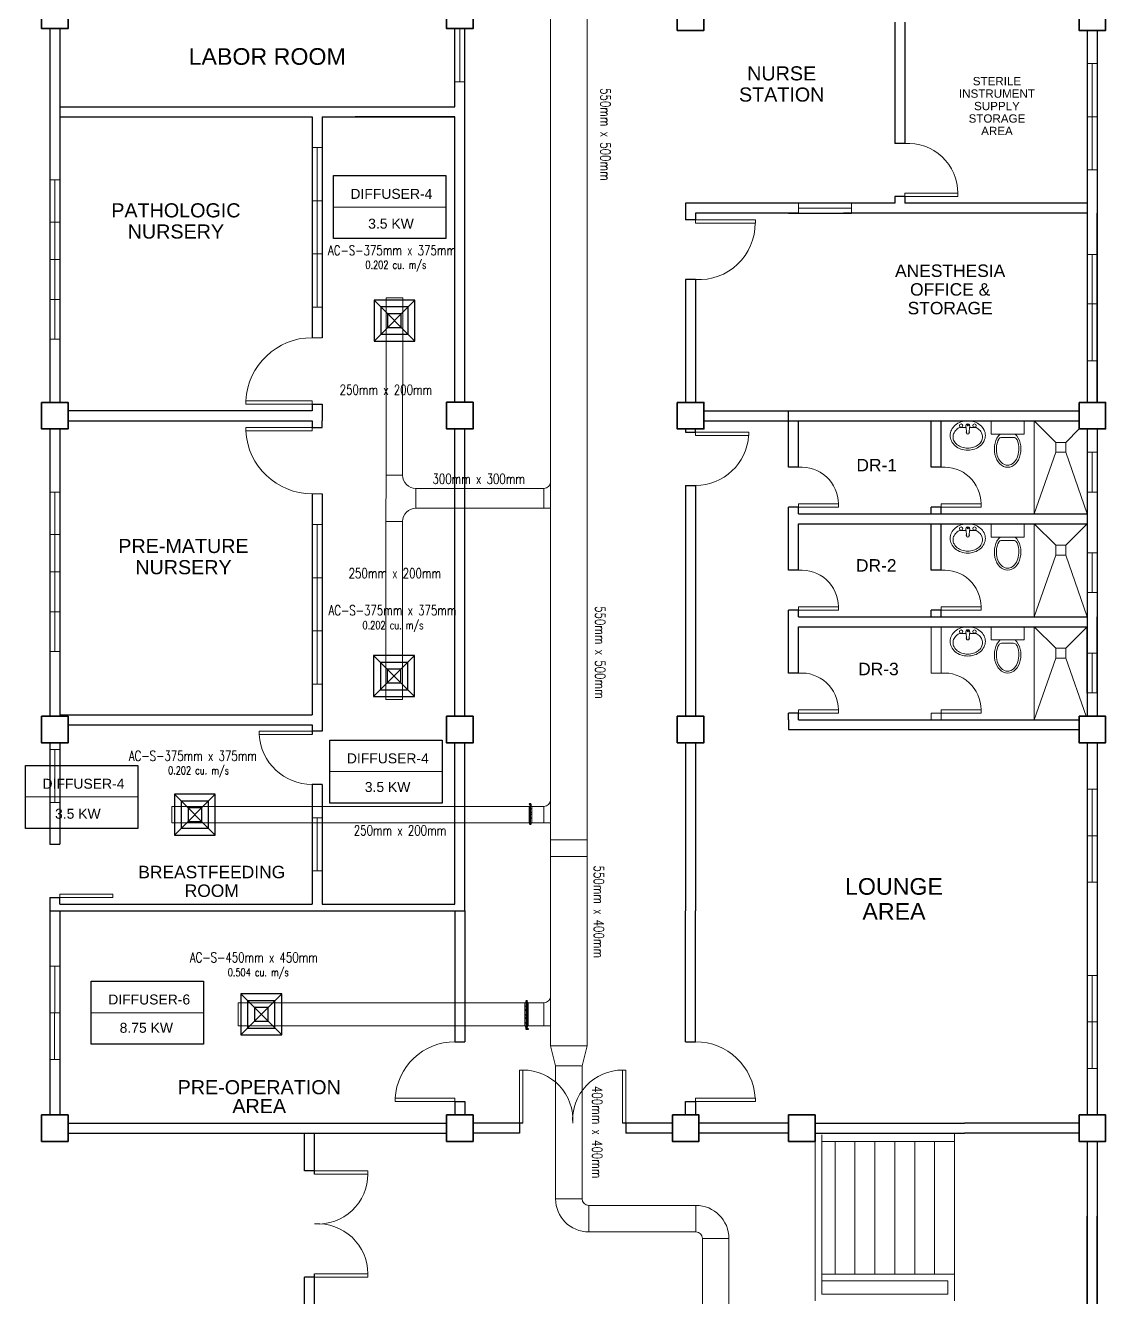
# Model space of a CAD drawing. Header units: millimetres. Extents: x -116 to 421, y 1 to 342.
# Drawn here: x 260.58 to 276.85, y 118.41 to 137.56 of the extents above; entities that cross this region are included whole.
import ezdxf

# ---------------------------------------------------------------- set-up
doc = ezdxf.new("R2010")
doc.units = ezdxf.units.MM
doc.header["$MEASUREMENT"] = 0
for name, color, linetype in [('A.C.VOLUM DAMPER', 7, 'Continuous'), ('diffuser', 7, 'Continuous'), ('ducting label', 7, 'Continuous'), ('label', 7, 'Continuous'), ('Legends', 7, 'Continuous')]:
    doc.layers.add(name, color=color, linetype=linetype)
doc.layers.add('ahu line', color=7, linetype='Continuous', lineweight=20)
doc.styles.add('Arch-Dim', font='simplex.shx', dxfattribs={"width": 0.75})
doc.styles.add('arial', font='arial.ttf')
doc.styles.get("Standard").update_dxf_attribs({"font": 'arial.ttf'})
doc.styles.add('SWISSLT175', font='swissl.ttf', dxfattribs={"height": 0.175})

# ---------------------------------------------------------------- blocks, each defined once
blk = doc.blocks.new('AC-S-12')
at = {"layer": 'diffuser'}
for p, q in [((-0.15, 0.15), (0.15, -0.15)), ((0.15, 0.15), (-0.15, -0.15)), ((-0.15, 0.15), (-0.15, -0.15)), ((0.15, 0.15), (-0.15, 0.15)), ((-0.1, 0.1), (-0.1, -0.1)), ((0.1, 0.1), (-0.1, 0.1)), ((0.1, -0.1), (0.1, 0.1)), ((0.15, -0.15), (0.15, 0.15)), ((-0.05, 0.05), (-0.05, -0.05)), ((0.05, 0.05), (-0.05, 0.05)), ((0.05, -0.05), (0.05, 0.05)), ((-0.05, -0.05), (0.05, -0.05)), ((-0.15, -0.15), (0.15, -0.15)), ((-0.1, -0.1), (0.1, -0.1))]:
    blk.add_line(p, q, dxfattribs=at)
for points in [[(-0.3582, 0.3582, 0, 0.0447, 0), (-0.2951, 0.295, 0, 0, 0), (-0.15, 0.15, 0, 0, 0)], [(0.3582, 0.3582, 0, 0.0447, 0), (0.2951, 0.295, 0, 0, 0), (0.15, 0.15, 0, 0, 0)], [(-0.3582, -0.3582, 0, 0.0447, 0), (-0.2951, -0.295, 0, 0, 0), (-0.15, -0.15, 0, 0, 0)], [(0.3582, -0.3582, 0, 0.0447, 0), (0.2951, -0.295, 0, 0, 0), (0.15, -0.15, 0, 0, 0)]]:
    blk.add_lwpolyline(points, format="xyseb", dxfattribs=at)
blk = doc.blocks.new('fcu')
at = {"layer": 'diffuser', "color": 7, "xscale": 2.052644456280903, "yscale": 2.052644456280903, "zscale": 2.052644456280903}
blk.add_blockref('AC-S-12', (0, 0), dxfattribs=at)

msp = doc.modelspace()

# ---------------------------------------------------------------- hatches: boundary and pattern name
at = {"layer": 'A.C.VOLUM DAMPER'}
h = msp.add_hatch(dxfattribs=at)
h.set_pattern_fill('ANSI31', color=256, scale=0.001864, angle=-270, style=0)
h.set_pattern_definition([(135, (697.84373404, 367.16100595), (-0.00016477009232, -0.00016477009232), [])])
h.paths.add_polyline_path([(268.184, 125.818), (268.179, 125.818), (268.179, 125.807), (268.196, 125.807), (268.196, 125.818), (268.192, 125.818), (268.192, 125.845), (268.168, 125.845), (268.168, 125.839), (268.184, 125.839)])
h = msp.add_hatch(dxfattribs=at)
h.set_pattern_fill('ANSI31', color=256, scale=0.002646, angle=-90, style=0)
h.set_pattern_definition([(315, (-341.818071, -220.12960223), (0.00023391046708, 0.00023391046708), [])])
h.paths.add_polyline_path([(268.134, 122.485), (268.141, 122.485), (268.141, 122.501), (268.117, 122.501), (268.117, 122.485), (268.124, 122.485), (268.124, 122.447), (268.158, 122.447), (268.158, 122.456), (268.134, 122.456)])

# ---------------------------------------------------------------- linework, layer by layer
at = {"color": 8, "lineweight": 25}
for p, q in [((260.95, 137.515), (260.95, 136.187)), ((261.1, 137.515), (261.1, 136.337)), ((267.05, 136.337), (267.05, 137.515)), ((267.2, 136.187), (267.2, 137.515)), ((273.675, 137.612), (273.675, 135.787)), ((273.825, 137.612), (273.825, 135.787)), ((276.575, 137.489), (276.575, 131.889)), ((276.725, 137.489), (276.725, 131.889)), ((260.95, 136.187), (260.95, 131.889)), ((261.1, 136.337), (267.05, 136.337)), ((261.1, 136.337), (261.1, 136.187)), ((261.1, 136.187), (264.9, 136.187)), ((261.1, 136.187), (261.1, 131.889)), ((264.9, 136.187), (264.9, 132.862)), ((265.05, 136.187), (267.05, 136.187)), ((265.05, 136.187), (265.05, 132.862)), ((267.05, 136.187), (265.55, 136.187)), ((267.05, 131.89), (267.05, 136.187)), ((267.2, 131.89), (267.2, 136.187)), ((273.825, 135.787), (273.675, 135.787)), ((270.525, 134.887), (270.525, 134.637)), ((272.225, 134.887), (270.525, 134.887)), ((273.025, 134.887), (272.075, 134.887)), ((273.675, 134.887), (272.901, 134.887)), ((273.675, 134.987), (273.675, 134.887)), ((273.825, 134.987), (273.675, 134.987)), ((273.825, 134.987), (273.825, 134.887)), ((276.575, 134.887), (273.825, 134.887)), ((270.675, 134.637), (270.525, 134.637)), ((270.675, 134.737), (270.675, 134.637)), ((272.225, 134.737), (270.675, 134.737)), ((272.075, 134.737), (273.025, 134.737)), ((276.575, 134.737), (272.901, 134.737)), ((276.725, 131.889), (276.725, 134.737)), ((270.525, 133.737), (270.525, 131.889)), ((270.675, 133.737), (270.525, 133.737)), ((270.675, 133.737), (270.675, 131.889)), ((276.575, 132.774), (276.575, 131.889)), ((276.725, 132.774), (276.725, 131.889)), ((264.9, 131.762), (261.225, 131.762)), ((264.9, 131.862), (264.9, 131.762)), ((264.9, 131.862), (265.05, 131.862)), ((265.05, 131.862), (265.05, 131.762)), ((265.05, 131.762), (265.05, 131.612)), ((272.075, 131.612), (272.075, 131.762)), ((261.225, 131.612), (264.9, 131.612)), ((264.9, 131.612), (264.9, 131.512)), ((265.05, 131.512), (265.05, 131.612)), ((272.075, 131.612), (272.225, 131.612)), ((272.075, 130.912), (272.075, 131.612)), ((272.225, 130.912), (272.225, 131.612)), ((274.225, 130.912), (274.225, 131.612)), ((274.375, 130.912), (274.375, 131.612)), ((260.95, 131.489), (260.95, 127.163)), ((261.1, 131.489), (261.1, 127.187)), ((264.9, 131.512), (265.05, 131.512)), ((267.05, 127.163), (267.05, 131.49)), ((267.2, 127.163), (267.2, 131.49)), ((270.525, 131.489), (270.525, 131.439)), ((270.525, 131.439), (270.675, 131.439)), ((270.675, 131.439), (270.675, 131.489)), ((276.575, 131.489), (276.575, 127.164)), ((276.575, 131.489), (276.575, 127.164)), ((276.725, 131.489), (276.725, 127.164)), ((270.525, 130.639), (270.525, 127.165)), ((270.525, 130.639), (270.675, 130.639)), ((270.675, 130.639), (270.675, 127.165)), ((264.9, 130.512), (264.9, 127.187)), ((265.05, 130.512), (265.05, 127.187)), ((276.725, 130.539), (276.725, 128.114)), ((272.075, 129.362), (272.075, 130.312)), ((272.225, 130.212), (272.225, 130.312)), ((274.225, 130.212), (274.225, 130.312)), ((274.375, 130.212), (274.375, 130.312)), ((272.225, 129.362), (272.225, 130.062)), ((274.225, 129.362), (274.225, 130.062)), ((274.375, 129.362), (274.375, 130.062)), ((272.075, 127.812), (272.075, 128.762)), ((272.225, 128.662), (272.225, 128.762)), ((274.225, 128.662), (274.225, 128.762)), ((274.375, 128.662), (274.375, 128.762)), ((272.225, 127.812), (272.225, 128.512)), ((276.575, 127.512), (276.575, 128.512)), ((276.725, 127.512), (276.725, 128.662)), ((261.1, 127.187), (264.9, 127.187)), ((265.05, 127.187), (265.05, 127.037)), ((272.075, 127.112), (272.075, 127.212)), ((272.225, 127.112), (272.225, 127.212)), ((261.225, 127.037), (264.9, 127.037)), ((264.9, 127.037), (264.9, 126.887)), ((265.05, 127.037), (265.05, 126.937)), ((272.075, 127.112), (272.075, 126.962)), ((265.05, 126.937), (264.9, 126.937)), ((260.95, 126.763), (260.95, 125.237)), ((261.1, 126.763), (261.1, 125.237)), ((267.05, 124.537), (267.05, 126.763)), ((267.2, 124.537), (267.2, 126.763)), ((270.525, 126.765), (270.525, 124.237)), ((270.675, 126.765), (270.675, 124.237)), ((276.575, 126.764), (276.575, 124.337)), ((276.575, 126.764), (276.575, 124.237)), ((276.725, 126.764), (276.725, 121.163)), ((264.9, 126.137), (264.9, 124.337)), ((265.05, 126.137), (264.9, 126.137)), ((265.05, 126.137), (265.05, 124.337)), ((260.95, 125.237), (261.1, 125.237)), ((267.05, 124.337), (267.05, 124.537)), ((267.2, 124.237), (267.2, 124.537)), ((260.95, 124.437), (260.95, 124.237)), ((260.95, 124.437), (261.1, 124.437)), ((261.1, 124.337), (261.1, 124.437)), ((261.1, 124.337), (264.9, 124.337)), ((265.05, 124.337), (267.05, 124.337)), ((260.95, 124.237), (267.2, 124.237)), ((260.95, 124.237), (260.95, 121.163)), ((261.1, 124.237), (261.1, 121.163)), ((267.05, 124.237), (267.05, 122.263)), ((267.2, 124.237), (267.2, 122.263)), ((270.525, 122.263), (270.525, 124.237)), ((270.675, 122.263), (270.675, 124.237)), ((276.575, 124.237), (276.575, 121.163)), ((267.05, 122.263), (267.2, 122.263)), ((270.525, 122.263), (270.675, 122.263)), ((267.05, 121.363), (267.05, 121.163)), ((267.05, 121.363), (267.2, 121.363)), ((267.2, 121.363), (267.2, 121.163)), ((270.525, 121.163), (270.525, 121.363)), ((270.525, 121.363), (270.675, 121.363)), ((270.525, 121.263), (270.525, 121.263)), ((270.675, 121.363), (270.675, 121.163)), ((261.225, 121.038), (266.925, 121.038)), ((268.075, 121.038), (267.325, 121.038)), ((268.025, 121.038), (268.025, 120.888)), ((270.325, 121.038), (269.575, 121.038)), ((269.625, 121.038), (269.625, 120.888)), ((272.075, 121.038), (270.725, 121.038)), ((272.475, 121.038), (272.725, 121.038)), ((272.725, 121.038), (274.725, 121.038)), ((276.45, 121.038), (274.725, 121.038)), ((261.225, 120.888), (266.925, 120.888)), ((264.787, 120.321), (264.787, 120.888)), ((264.937, 120.271), (264.937, 120.888)), ((268.025, 120.888), (267.325, 120.888)), ((270.325, 120.888), (269.625, 120.888)), ((272.075, 120.888), (270.725, 120.888)), ((272.475, 120.888), (272.725, 120.888)), ((272.725, 120.888), (274.725, 120.888)), ((276.45, 120.888), (274.725, 120.888)), ((276.575, 120.763), (276.575, 116.363)), ((276.725, 120.763), (276.725, 116.363)), ((264.937, 120.321), (264.787, 120.321)), ((276.575, 116.363), (276.575, 119.636)), ((276.725, 116.363), (276.725, 119.636)), ((264.937, 118.176), (264.937, 118.771)), ((264.787, 118.176), (264.787, 118.721)), ((264.937, 118.721), (264.787, 118.721))]:
    msp.add_line(p, q, dxfattribs=at)
at = {"color": 8, "lineweight": 9}
for p, q in [((267.2, 137.515), (267.05, 137.515)), ((267.125, 137.515), (267.125, 136.715)), ((276.575, 134.887), (276.575, 137.489)), ((276.725, 136.849), (276.725, 137.489)), ((276.575, 136.188), (276.575, 136.988)), ((276.575, 136.988), (276.725, 136.988)), ((276.65, 136.988), (276.65, 135.388)), ((276.725, 136.988), (276.725, 135.388)), ((276.725, 135.649), (276.725, 136.849)), ((267.2, 136.715), (267.05, 136.715)), ((276.575, 136.188), (276.725, 136.188)), ((264.9, 134.924), (264.9, 135.724)), ((264.9, 135.724), (265.05, 135.724)), ((264.975, 135.724), (264.975, 133.324)), ((276.725, 135.649), (276.725, 134.887)), ((260.95, 135.238), (261.1, 135.238)), ((260.95, 134.038), (260.95, 135.238)), ((261.025, 132.838), (261.025, 135.238)), ((261.1, 135.238), (261.1, 132.838)), ((276.725, 135.388), (276.575, 135.388)), ((265.05, 134.924), (264.9, 134.924)), ((265.05, 134.524), (265.05, 134.924)), ((272.225, 134.737), (272.225, 134.887)), ((273.025, 134.737), (273.025, 134.887)), ((276.725, 134.887), (276.725, 134.737)), ((273.025, 134.812), (272.225, 134.812)), ((276.575, 133.974), (276.575, 134.737)), ((276.725, 133.974), (276.725, 134.737)), ((260.95, 134.6), (261.1, 134.6)), ((265.05, 134.524), (265.05, 134.124)), ((265.05, 134.124), (264.9, 134.124)), ((264.9, 134.124), (264.9, 133.324)), ((276.725, 134.113), (276.575, 134.113)), ((276.575, 134.113), (276.575, 132.513)), ((276.65, 134.113), (276.65, 132.513)), ((276.725, 133.313), (276.725, 134.113)), ((260.95, 134.038), (260.95, 132.838)), ((260.95, 134.038), (261.1, 134.038)), ((276.575, 132.774), (276.575, 133.974)), ((276.725, 132.774), (276.725, 133.974)), ((260.95, 133.438), (261.1, 133.438)), ((264.9, 133.324), (265.05, 133.324)), ((276.575, 133.374), (276.725, 133.374)), ((261.1, 132.838), (260.95, 132.838)), ((264.9, 132.862), (265.05, 132.862)), ((276.575, 132.513), (276.725, 132.513)), ((275.125, 131.412), (275.125, 131.612)), ((275.125, 131.612), (275.625, 131.612)), ((275.625, 131.612), (275.625, 131.412)), ((275.775, 130.212), (275.775, 131.612)), ((276.1, 131.287), (275.775, 131.612)), ((274.76, 131.414), (274.747, 131.536)), ((274.789, 131.414), (274.803, 131.536)), ((274.799, 131.51), (274.901, 131.51)), ((275.625, 131.412), (275.125, 131.412)), ((276.25, 131.287), (276.452, 131.489)), ((276.575, 130.612), (276.575, 131.489)), ((276.725, 130.612), (276.725, 131.489)), ((276.725, 131.489), (276.725, 131.139)), ((275.465, 131.362), (275.284, 131.362)), ((276.1, 131.137), (275.775, 130.212)), ((276.25, 131.137), (276.575, 130.212)), ((276.725, 131.139), (276.575, 131.139)), ((276.575, 131.139), (276.575, 130.539)), ((276.65, 131.139), (276.65, 130.539)), ((276.575, 130.612), (276.575, 130.212)), ((276.725, 130.612), (276.725, 130.212)), ((260.95, 130.538), (261.1, 130.538)), ((260.95, 129.338), (260.95, 130.538)), ((261.025, 128.138), (261.025, 130.538)), ((261.1, 130.538), (261.1, 128.138)), ((265.05, 130.512), (264.9, 130.512)), ((276.575, 130.539), (276.725, 130.539)), ((264.9, 129.249), (264.9, 130.049)), ((264.9, 130.049), (265.05, 130.049)), ((264.975, 130.049), (264.975, 127.649)), ((275.125, 129.862), (275.125, 130.062)), ((275.125, 130.062), (275.625, 130.062)), ((275.625, 130.062), (275.625, 129.862)), ((275.775, 128.662), (275.775, 130.062)), ((276.1, 129.737), (275.775, 130.062)), ((276.25, 129.737), (276.575, 130.062)), ((276.575, 129.062), (276.575, 130.062)), ((276.725, 129.062), (276.725, 130.212)), ((260.95, 129.9), (261.1, 129.9)), ((274.76, 129.864), (274.747, 129.986)), ((274.789, 129.864), (274.803, 129.986)), ((274.799, 129.96), (274.901, 129.96)), ((275.625, 129.862), (275.125, 129.862)), ((275.465, 129.812), (275.284, 129.812)), ((276.1, 129.587), (275.775, 128.662)), ((276.25, 129.587), (276.575, 128.662)), ((276.725, 129.626), (276.575, 129.626)), ((276.575, 129.626), (276.575, 129.026)), ((276.65, 129.026), (276.65, 129.626)), ((276.725, 129.326), (276.725, 129.626)), ((260.95, 129.338), (260.95, 128.138)), ((260.95, 129.338), (261.1, 129.338)), ((265.05, 129.249), (264.9, 129.249)), ((265.05, 128.849), (265.05, 129.249)), ((276.575, 129.062), (276.575, 128.662)), ((276.575, 129.026), (276.725, 129.026)), ((276.725, 129.062), (276.725, 128.662)), ((260.95, 128.738), (261.1, 128.738)), ((265.05, 128.849), (265.05, 128.449)), ((274.225, 127.812), (274.225, 128.512)), ((274.375, 127.812), (274.375, 128.512)), ((275.125, 128.312), (275.125, 128.512)), ((275.125, 128.512), (275.625, 128.512)), ((275.625, 128.512), (275.625, 128.312)), ((275.775, 127.112), (275.775, 128.512)), ((276.1, 128.187), (275.775, 128.512)), ((276.25, 128.187), (276.575, 128.512)), ((265.05, 128.449), (264.9, 128.449)), ((264.9, 128.449), (264.9, 127.649)), ((274.76, 128.314), (274.747, 128.436)), ((274.789, 128.314), (274.803, 128.436)), ((274.799, 128.41), (274.901, 128.41)), ((275.625, 128.312), (275.125, 128.312)), ((261.1, 128.138), (260.95, 128.138)), ((275.465, 128.262), (275.284, 128.262)), ((276.1, 128.037), (275.775, 127.112)), ((276.25, 128.037), (276.557, 127.164)), ((276.725, 128.114), (276.575, 128.114)), ((276.65, 128.114), (276.65, 127.514)), ((276.725, 127.514), (276.725, 128.114)), ((276.725, 127.512), (276.725, 128.112)), ((264.9, 127.649), (265.05, 127.649)), ((276.575, 127.164), (276.575, 127.514)), ((276.575, 127.514), (276.725, 127.514)), ((276.575, 127.512), (276.575, 127.164)), ((276.725, 127.512), (276.725, 127.164)), ((261.1, 127.163), (261.1, 127.187)), ((274.225, 127.112), (274.225, 127.212)), ((274.375, 127.112), (274.375, 127.212)), ((261.1, 126.663), (260.95, 126.663)), ((260.95, 126.663), (260.95, 125.863)), ((261.025, 125.863), (261.025, 126.663)), ((261.1, 126.763), (261.1, 126.663)), ((276.725, 126.064), (276.575, 126.064)), ((276.65, 124.664), (276.65, 126.064)), ((260.95, 125.863), (261.1, 125.863)), ((265.05, 125.637), (264.9, 125.637)), ((264.9, 125.637), (264.9, 124.837)), ((264.975, 124.837), (264.975, 125.637)), ((276.575, 125.364), (276.725, 125.364)), ((264.9, 124.837), (265.05, 124.837)), ((276.575, 124.664), (276.725, 124.664)), ((261.1, 123.4), (260.952, 123.4)), ((260.952, 123.4), (260.952, 122)), ((261.026, 123.4), (261.022, 121.999)), ((261.1, 122.7), (261.1, 123.4)), ((276.575, 123.263), (276.725, 123.263)), ((276.65, 123.263), (276.65, 121.863)), ((261.1, 122.7), (260.952, 122.7)), ((276.575, 122.563), (276.725, 122.563)), ((260.952, 122), (261.098, 121.999)), ((276.725, 121.863), (276.575, 121.863)), ((270.675, 121.163), (270.525, 121.163)), ((272.475, 120.763), (272.475, 120.888)), ((272.575, 120.763), (272.575, 120.863)), ((274.575, 120.888), (274.575, 120.763)), ((272.475, 118.363), (272.475, 120.763)), ((272.575, 118.463), (272.575, 120.763)), ((274.575, 120.763), (272.575, 120.763)), ((272.775, 120.763), (272.775, 118.763)), ((273.075, 120.763), (273.075, 118.763)), ((273.375, 120.763), (273.375, 118.763)), ((273.675, 120.763), (273.675, 118.763)), ((273.975, 120.763), (273.975, 118.763)), ((274.275, 120.763), (274.275, 118.763)), ((274.575, 120.763), (274.575, 118.763)), ((274.275, 118.763), (272.575, 118.763)), ((274.275, 118.763), (274.575, 118.763)), ((274.575, 118.663), (274.575, 118.763)), ((274.275, 118.663), (272.575, 118.663)), ((274.275, 118.663), (274.475, 118.663)), ((274.475, 118.463), (274.475, 118.663)), ((274.575, 118.463), (274.575, 118.663)), ((274.275, 118.463), (272.575, 118.463)), ((274.275, 118.463), (274.475, 118.463)), ((274.575, 118.363), (274.575, 118.463))]:
    msp.add_line(p, q, dxfattribs=at)
at = {"color": 8, "lineweight": 13}
for p, q in [((263.9, 131.862), (263.9, 131.912)), ((263.9, 131.912), (264.9, 131.912)), ((264.9, 131.862), (263.9, 131.862)), ((264.9, 131.912), (264.9, 131.862)), ((264.9, 131.512), (263.9, 131.512)), ((263.9, 131.512), (263.9, 131.462)), ((263.9, 131.462), (264.9, 131.462)), ((264.9, 131.462), (264.9, 131.512)), ((270.675, 131.439), (270.675, 131.389)), ((270.675, 131.439), (271.475, 131.439)), ((271.475, 131.389), (270.675, 131.389)), ((271.475, 131.439), (271.475, 131.389)), ((264.9, 126.937), (264.1, 126.937)), ((264.1, 126.937), (264.1, 126.887)), ((264.1, 126.887), (264.9, 126.887)), ((261.9, 124.487), (261.1, 124.487)), ((261.1, 124.437), (261.1, 124.487)), ((261.9, 124.437), (261.9, 124.487)), ((261.1, 124.437), (261.9, 124.437)), ((266.15, 121.413), (267.05, 121.413)), ((267.05, 121.363), (266.15, 121.363)), ((266.151, 121.413), (266.151, 121.363)), ((267.05, 121.363), (267.05, 121.413)), ((271.575, 121.413), (270.675, 121.413)), ((270.675, 121.413), (270.675, 121.363)), ((270.675, 121.263), (270.675, 121.413)), ((270.675, 121.363), (271.575, 121.363)), ((271.575, 121.363), (271.575, 121.413))]:
    msp.add_line(p, q, dxfattribs=at)
at = {"color": 8, "lineweight": 25, "ltscale": 0.3}
for p, q in [((270.8, 131.762), (276.45, 131.762)), ((272.075, 131.762), (276.45, 131.762)), ((270.8, 131.612), (272.075, 131.612)), ((272.225, 131.612), (274.475, 131.612)), ((272.225, 131.612), (274.475, 131.612)), ((274.375, 131.612), (276.45, 131.612)), ((274.375, 131.612), (276.45, 131.612)), ((272.225, 130.212), (274.475, 130.212)), ((272.225, 130.062), (274.475, 130.062)), ((274.375, 130.212), (276.575, 130.212)), ((274.375, 130.062), (276.575, 130.062)), ((272.225, 128.662), (274.475, 128.662)), ((272.225, 128.512), (274.475, 128.512)), ((274.375, 128.662), (276.575, 128.662)), ((274.375, 128.512), (276.575, 128.512)), ((272.225, 127.112), (274.475, 127.112)), ((274.375, 127.112), (276.45, 127.112)), ((272.075, 126.962), (276.45, 126.962))]:
    msp.add_line(p, q, dxfattribs=at)
at = {"color": 8, "lineweight": 25, "ltscale": 0.4}
for p, q in [((272.225, 130.912), (272.075, 130.912)), ((274.375, 130.912), (274.225, 130.912)), ((272.225, 130.312), (272.075, 130.312)), ((274.375, 130.312), (274.225, 130.312)), ((272.225, 129.362), (272.075, 129.362)), ((274.375, 129.362), (274.225, 129.362)), ((272.225, 128.762), (272.075, 128.762)), ((274.375, 128.762), (274.225, 128.762)), ((272.225, 127.812), (272.075, 127.812)), ((272.225, 127.212), (272.075, 127.212))]:
    msp.add_line(p, q, dxfattribs=at)
at = {"color": 8, "lineweight": 9, "ltscale": 0.4}
for p, q in [((274.375, 127.812), (274.225, 127.812)), ((274.375, 127.212), (274.225, 127.212)), ((275.333, 126.962), (275.823, 126.962))]:
    msp.add_line(p, q, dxfattribs=at)
at = {"color": 8, "lineweight": 35}
for points in [[(260.825, 137.915), (261.225, 137.915), (261.225, 137.515), (260.825, 137.515)], [(266.925, 137.915), (267.325, 137.915), (267.325, 137.515), (266.925, 137.515)], [(270.4, 137.889), (270.8, 137.889), (270.8, 137.489), (270.4, 137.489)], [(276.45, 137.889), (276.85, 137.889), (276.85, 137.489), (276.45, 137.489)], [(260.825, 131.889), (261.225, 131.889), (261.225, 131.489), (260.825, 131.489)], [(266.925, 131.89), (267.325, 131.89), (267.325, 131.49), (266.925, 131.49)], [(270.4, 131.889), (270.8, 131.889), (270.8, 131.489), (270.4, 131.489)], [(276.45, 131.889), (276.85, 131.889), (276.85, 131.489), (276.45, 131.489)], [(260.825, 127.163), (261.225, 127.163), (261.225, 126.763), (260.825, 126.763)], [(266.925, 127.163), (267.325, 127.163), (267.325, 126.763), (266.925, 126.763)], [(270.4, 127.165), (270.8, 127.165), (270.8, 126.765), (270.4, 126.765)], [(276.45, 127.164), (276.85, 127.164), (276.85, 126.764), (276.45, 126.764)], [(260.825, 121.163), (261.225, 121.163), (261.225, 120.763), (260.825, 120.763)], [(266.925, 121.163), (267.325, 121.163), (267.325, 120.763), (266.925, 120.763)], [(270.325, 121.163), (270.725, 121.163), (270.725, 120.763), (270.325, 120.763)], [(272.075, 121.163), (272.475, 121.163), (272.475, 120.763), (272.075, 120.763)], [(276.45, 121.163), (276.85, 121.163), (276.85, 120.763), (276.45, 120.763)]]:
    msp.add_lwpolyline(points, close=True, dxfattribs=at)
at = {"color": 8, "lineweight": 9}
for points in [[(267.05, 137.515), (267.2, 137.515), (267.2, 136.715), (267.05, 136.715)], [(276.575, 136.988), (276.725, 136.988), (276.725, 135.388), (276.575, 135.388)], [(264.9, 135.724), (265.05, 135.724), (265.05, 133.324), (264.9, 133.324)], [(260.95, 132.838), (260.95, 135.238), (261.1, 135.238), (261.1, 132.838)], [(260.95, 135.238), (261.1, 135.238), (261.1, 132.838), (260.95, 132.838)], [(272.225, 134.887), (273.025, 134.887), (273.025, 134.737), (272.225, 134.737)], [(276.575, 134.113), (276.725, 134.113), (276.725, 132.513), (276.575, 132.513)], [(276.575, 131.139), (276.725, 131.139), (276.725, 130.539), (276.575, 130.539)], [(260.95, 128.138), (260.95, 130.538), (261.1, 130.538), (261.1, 128.138)], [(260.95, 130.538), (261.1, 130.538), (261.1, 128.138), (260.95, 128.138)], [(264.9, 130.049), (265.05, 130.049), (265.05, 127.649), (264.9, 127.649)], [(276.575, 129.626), (276.725, 129.626), (276.725, 129.026), (276.575, 129.026)], [(276.575, 128.114), (276.725, 128.114), (276.725, 127.514), (276.575, 127.514)], [(260.95, 126.663), (261.1, 126.663), (261.1, 125.863), (260.95, 125.863)], [(276.575, 126.064), (276.725, 126.064), (276.725, 124.664), (276.575, 124.664)], [(264.9, 125.637), (265.05, 125.637), (265.05, 124.837), (264.9, 124.837)], [(260.952, 123.4), (261.098, 123.4), (261.098, 121.999), (260.952, 121.999)], [(276.575, 123.263), (276.725, 123.263), (276.725, 121.863), (276.575, 121.863)]]:
    msp.add_lwpolyline(points, close=True, dxfattribs=at)
at = {"color": 8, "lineweight": 13, "ltscale": 0.03}
for points in [[(273.825, 134.987), (273.825, 135.037), (274.625, 135.037), (274.625, 134.987)], [(270.675, 134.637), (270.675, 134.587), (271.575, 134.587), (271.575, 134.637)], [(272.225, 130.312), (272.225, 130.362), (272.825, 130.362), (272.825, 130.312)], [(274.375, 130.312), (274.375, 130.362), (274.975, 130.362), (274.975, 130.312)], [(272.225, 128.762), (272.225, 128.812), (272.825, 128.812), (272.825, 128.762)], [(274.375, 128.762), (274.375, 128.812), (274.975, 128.812), (274.975, 128.762)], [(272.225, 127.212), (272.225, 127.262), (272.825, 127.262), (272.825, 127.212)], [(274.375, 127.212), (274.375, 127.262), (274.975, 127.262), (274.975, 127.212)], [(268.025, 121.038), (268.075, 121.038), (268.075, 121.838), (268.025, 121.838)], [(269.625, 121.038), (269.575, 121.038), (269.575, 121.838), (269.625, 121.838)], [(264.937, 120.321), (264.937, 120.271), (265.737, 120.271), (265.737, 120.321)], [(264.937, 118.721), (264.937, 118.771), (265.737, 118.771), (265.737, 118.721)]]:
    msp.add_lwpolyline(points, close=True, dxfattribs=at)
at = {"color": 8, "lineweight": 9}
for points in [[(275.04, 131.391, -0.11576), (275.02, 131.308, -0.104047), (274.962, 131.234, -0.090875), (274.878, 131.187, -0.083344), (274.775, 131.17, -0.083344), (274.671, 131.187, -0.090875), (274.587, 131.234, -0.104047), (274.529, 131.308, -0.11576), (274.51, 131.391, -0.11576), (274.529, 131.473, -0.104047), (274.587, 131.547, -0.090875), (274.671, 131.594, -0.083344), (274.775, 131.612, -0.083344), (274.878, 131.594, -0.090875), (274.962, 131.547, -0.104047), (275.02, 131.473, -0.11576)], [(275.04, 129.841, -0.11576), (275.02, 129.758, -0.104047), (274.962, 129.684, -0.090875), (274.878, 129.637, -0.083344), (274.775, 129.62, -0.083344), (274.671, 129.637, -0.090875), (274.587, 129.684, -0.104047), (274.529, 129.758, -0.11576), (274.51, 129.841, -0.11576), (274.529, 129.923, -0.104047), (274.587, 129.997, -0.090875), (274.671, 130.044, -0.083344), (274.775, 130.062, -0.083344), (274.878, 130.044, -0.090875), (274.962, 129.997, -0.104047), (275.02, 129.923, -0.11576)], [(275.04, 128.291, -0.11576), (275.02, 128.208, -0.104047), (274.962, 128.134, -0.090875), (274.878, 128.087, -0.083344), (274.775, 128.07, -0.083344), (274.671, 128.087, -0.090875), (274.587, 128.134, -0.104047), (274.529, 128.208, -0.11576), (274.51, 128.291, -0.11576), (274.529, 128.373, -0.104047), (274.587, 128.447, -0.090875), (274.671, 128.494, -0.083344), (274.775, 128.512, -0.083344), (274.878, 128.494, -0.090875), (274.962, 128.447, -0.104047), (275.02, 128.373, -0.11576)]]:
    msp.add_lwpolyline(points, format="xyb", close=True, dxfattribs=at)
for points in [[(274.997, 131.37, -0.124838), (274.981, 131.307, -0.105788), (274.932, 131.249, -0.086697), (274.862, 131.213, -0.076776), (274.775, 131.2, -0.076776), (274.687, 131.213, -0.086697), (274.617, 131.249, -0.105788), (274.568, 131.307, -0.124838), (274.552, 131.37, -0.124838), (274.568, 131.432, -0.105788), (274.617, 131.49, -0.040067), (274.648, 131.51), (274.75, 131.51, -0.040067)], [(274.997, 129.82, -0.124838), (274.981, 129.757, -0.105788), (274.932, 129.699, -0.086697), (274.862, 129.663, -0.076776), (274.775, 129.65, -0.076776), (274.687, 129.663, -0.086697), (274.617, 129.699, -0.105788), (274.568, 129.757, -0.124838), (274.552, 129.82, -0.124838), (274.568, 129.882, -0.105788), (274.617, 129.94, -0.040067), (274.648, 129.96), (274.75, 129.96, -0.040067)], [(274.997, 128.27, -0.124838), (274.981, 128.207, -0.105788), (274.932, 128.149, -0.086697), (274.862, 128.113, -0.076776), (274.775, 128.1, -0.076776), (274.687, 128.113, -0.086697), (274.617, 128.149, -0.105788), (274.568, 128.207, -0.124838), (274.552, 128.27, -0.124838), (274.568, 128.332, -0.105788), (274.617, 128.39, -0.040067), (274.648, 128.41), (274.75, 128.41, -0.040067)]]:
    msp.add_lwpolyline(points, format="xyb", dxfattribs=at)
at = {"color": 8, "lineweight": 9, "ltscale": 0.03}
for points in [[(276.25, 131.287), (276.1, 131.287), (276.1, 131.137), (276.25, 131.137)], [(276.25, 129.737), (276.1, 129.737), (276.1, 129.587), (276.25, 129.587)], [(276.25, 128.187), (276.1, 128.187), (276.1, 128.037), (276.25, 128.037)]]:
    msp.add_lwpolyline(points, close=True, dxfattribs=at)
at = {"color": 8, "lineweight": 9}
for centre, radius in [((274.673, 131.539), 0.0255), ((274.876, 131.539), 0.0255), ((274.775, 131.545), 0.0095), ((274.673, 129.989), 0.0255), ((274.775, 129.995), 0.0095), ((274.876, 129.989), 0.0255), ((274.673, 128.439), 0.0255), ((274.775, 128.445), 0.0095), ((274.876, 128.439), 0.0255)]:
    msp.add_circle(centre, radius, dxfattribs=at)
at = {"color": 8, "lineweight": 13, "ltscale": 0.03}
for centre, radius, start, end in [((273.873, 135.037), 0.752, 0, 93.6952), ((270.723, 134.587), 0.851, 266.7268, 0), ((272.273, 130.362), 0.552, 0, 94.9791), ((274.423, 130.362), 0.552, 0, 94.9791), ((272.273, 128.812), 0.552, 0, 94.9791), ((274.423, 128.812), 0.552, 0, 94.9791), ((272.273, 127.262), 0.552, 0, 94.9791), ((274.423, 127.262), 0.552, 0, 94.9791), ((268.075, 121.086), 0.752, 356.3048, 90), ((269.575, 121.086), 0.752, 90, 183.6952), ((264.986, 120.271), 0.752, 266.3048, 0), ((264.986, 118.771), 0.752, 0, 93.6952)]:
    msp.add_arc(centre, radius, start, end, dxfattribs=at)
at = {"color": 8, "lineweight": 13}
for centre, radius, start, end in [((264.9, 131.862), 1, 90, 177.134), ((264.9, 131.512), 1, 182.866, 270), ((270.675, 131.439), 0.8, 270, 356.4167), ((264.9, 126.937), 0.8, 183.5833, 270), ((267.05, 121.363), 0.9, 90, 176.8153), ((270.675, 121.363), 0.9, 3.1847, 90)]:
    msp.add_arc(centre, radius, start, end, dxfattribs=at)
at = {"color": 8, "lineweight": 9}
for centre, radius, start, end in [((274.775, 131.539), 0.028, 353.7545, 186.2455), ((274.775, 131.437), 0.025, 138.7978, 233.6932), ((274.775, 131.507), 0.0948, 261.2026, 278.7974), ((274.775, 131.437), 0.025, 251.3793, 288.6207), ((274.775, 131.437), 0.025, 306.3068, 41.2022), ((274.794, 131.308), 0.228, 52.6185, 61.7963), ((274.822, 131.346), 0.181, 28.4636, 52.6185), ((274.866, 131.37), 0.131, 0, 28.4636), ((275.284, 131.312), 0.05, 90, 151.9916), ((275.465, 131.312), 0.05, 28.1501, 90), ((274.775, 129.989), 0.028, 353.7545, 186.2455), ((274.775, 129.887), 0.025, 138.7978, 233.6932), ((274.775, 129.957), 0.0948, 261.2026, 278.7974), ((274.775, 129.887), 0.025, 251.3793, 288.6207), ((274.775, 129.887), 0.025, 306.3068, 41.2022), ((274.794, 129.758), 0.228, 52.6185, 61.7963), ((274.822, 129.796), 0.181, 28.4636, 52.6185), ((274.866, 129.82), 0.131, 0, 28.4636), ((275.284, 129.762), 0.05, 90, 151.9916), ((275.465, 129.762), 0.05, 28.1501, 90), ((274.775, 128.439), 0.028, 353.7545, 186.2455), ((274.775, 128.337), 0.025, 138.7978, 233.6932), ((274.775, 128.407), 0.0948, 261.2026, 278.7974), ((274.775, 128.337), 0.025, 251.3793, 288.6207), ((274.775, 128.337), 0.025, 306.3068, 41.2022), ((274.794, 128.208), 0.228, 52.6185, 61.7963), ((274.822, 128.246), 0.181, 28.4636, 52.6185), ((274.866, 128.27), 0.131, 0, 28.4636), ((275.284, 128.212), 0.05, 90, 151.9916), ((275.465, 128.212), 0.05, 28.1501, 90)]:
    msp.add_arc(centre, radius, start, end, dxfattribs=at)
at = {"color": 8, "lineweight": 9, "extrusion": (0, 0, -1)}
for centre in [(275.375, 131.187), (275.375, 129.637), (275.375, 128.087)]:
    msp.add_ellipse(centre, major_axis=(0, 0.275), ratio=0.727273, start_param=0.612555, end_param=5.670631, dxfattribs=at)
at = {"color": 8, "lineweight": 9}
for points in [[(275.51, 131.335), (275.518, 131.319), (275.526, 131.301), (275.553, 131.21), (275.547, 131.122), (275.49, 130.991), (275.44, 130.949), (275.342, 130.936), (275.289, 130.962), (275.215, 131.073), (275.197, 131.157), (275.213, 131.271), (275.225, 131.305), (275.24, 131.335)], [(275.51, 129.785), (275.518, 129.769), (275.526, 129.751), (275.553, 129.66), (275.547, 129.572), (275.49, 129.441), (275.44, 129.399), (275.342, 129.386), (275.289, 129.412), (275.215, 129.523), (275.197, 129.607), (275.213, 129.721), (275.225, 129.755), (275.24, 129.785)], [(275.51, 128.235), (275.518, 128.219), (275.526, 128.201), (275.553, 128.11), (275.547, 128.022), (275.49, 127.891), (275.44, 127.849), (275.342, 127.836), (275.289, 127.862), (275.215, 127.973), (275.197, 128.057), (275.213, 128.171), (275.225, 128.205), (275.24, 128.235)]]:
    msp.add_open_spline(points, degree=3, knots=[0.937253, 0.937253, 0.937253, 0.937253, 1.185372, 1.185372, 2.113864, 2.113864, 3.042356, 3.042356, 3.970847, 3.970847, 4.899339, 4.899339, 5.346062, 5.346062, 5.346062, 5.346062], dxfattribs=at)
for p in [(276.575, 136.249), (276.575, 133.374)]:
    msp.add_point(p, dxfattribs=at)
at = {"layer": 'A.C.VOLUM DAMPER'}
for p, q in [((268.168, 125.845), (268.192, 125.845)), ((268.168, 125.845), (268.168, 125.839)), ((268.168, 125.839), (268.184, 125.839)), ((268.184, 125.839), (268.184, 125.818)), ((268.192, 125.845), (268.192, 125.818)), ((268.169, 125.807), (268.169, 125.557)), ((268.17, 125.756), (268.205, 125.777)), ((268.17, 125.734), (268.205, 125.713)), ((268.17, 125.67), (268.205, 125.691)), ((268.17, 125.648), (268.205, 125.628)), ((268.184, 125.818), (268.179, 125.818)), ((268.179, 125.818), (268.179, 125.807)), ((268.188, 125.553), (268.188, 125.807)), ((268.196, 125.818), (268.192, 125.818)), ((268.196, 125.807), (268.196, 125.818)), ((268.188, 125.556), (268.181, 125.548)), ((268.19, 125.556), (268.181, 125.546)), ((268.192, 125.556), (268.181, 125.544)), ((268.182, 125.556), (268.181, 125.555)), ((268.184, 125.556), (268.181, 125.553)), ((268.186, 125.556), (268.181, 125.551)), ((268.181, 125.544), (268.181, 125.556)), ((268.191, 125.544), (268.181, 125.555)), ((268.189, 125.544), (268.181, 125.553)), ((268.187, 125.544), (268.181, 125.551)), ((268.185, 125.544), (268.181, 125.549)), ((268.183, 125.544), (268.181, 125.546)), ((268.196, 125.544), (268.181, 125.544)), ((268.181, 125.544), (268.181, 125.544)), ((268.193, 125.544), (268.182, 125.556)), ((268.194, 125.556), (268.182, 125.544)), ((268.195, 125.544), (268.184, 125.556)), ((268.196, 125.556), (268.185, 125.544)), ((268.189, 125.544), (268.185, 125.541)), ((268.191, 125.544), (268.185, 125.539)), ((268.185, 125.529), (268.185, 125.544)), ((268.187, 125.544), (268.185, 125.543)), ((268.196, 125.545), (268.186, 125.556)), ((268.196, 125.554), (268.187, 125.544)), ((268.192, 125.54), (268.187, 125.544)), ((268.196, 125.547), (268.188, 125.556)), ((268.196, 125.552), (268.189, 125.544)), ((268.192, 125.542), (268.189, 125.544)), ((268.196, 125.549), (268.19, 125.556)), ((268.196, 125.55), (268.191, 125.544)), ((268.192, 125.544), (268.191, 125.544)), ((268.196, 125.551), (268.192, 125.556)), ((268.192, 125.529), (268.192, 125.544)), ((268.196, 125.548), (268.193, 125.544)), ((268.196, 125.553), (268.194, 125.556)), ((268.196, 125.546), (268.195, 125.544)), ((268.196, 125.556), (268.196, 125.544)), ((268.102, 122.851), (268.102, 122.501)), ((268.153, 122.816), (268.104, 122.787)), ((268.117, 122.853), (268.131, 122.867)), ((268.117, 122.85), (268.134, 122.867)), ((268.117, 122.867), (268.139, 122.867)), ((268.117, 122.856), (268.128, 122.867)), ((268.117, 122.85), (268.117, 122.867)), ((268.117, 122.865), (268.119, 122.867)), ((268.117, 122.862), (268.122, 122.867)), ((268.117, 122.859), (268.125, 122.867)), ((268.117, 122.866), (268.132, 122.85)), ((268.117, 122.863), (268.129, 122.85)), ((268.117, 122.86), (268.126, 122.85)), ((268.117, 122.857), (268.123, 122.85)), ((268.117, 122.854), (268.12, 122.85)), ((268.117, 122.851), (268.117, 122.85)), ((268.118, 122.867), (268.135, 122.85)), ((268.12, 122.85), (268.136, 122.867)), ((268.121, 122.867), (268.138, 122.85)), ((268.123, 122.85), (268.139, 122.867)), ((268.124, 122.888), (268.124, 122.867)), ((268.124, 122.873), (268.13, 122.867)), ((268.124, 122.87), (268.127, 122.867)), ((268.124, 122.867), (268.139, 122.852)), ((268.124, 122.867), (268.124, 122.867)), ((268.125, 122.867), (268.132, 122.875)), ((268.126, 122.85), (268.139, 122.864)), ((268.127, 122.867), (268.139, 122.855)), ((268.128, 122.867), (268.132, 122.872)), ((268.129, 122.85), (268.139, 122.861)), ((268.129, 122.858), (268.129, 122.851)), ((268.129, 122.851), (268.129, 122.501)), ((268.13, 122.867), (268.139, 122.858)), ((268.131, 122.867), (268.132, 122.869)), ((268.132, 122.888), (268.132, 122.867)), ((268.132, 122.85), (268.139, 122.858)), ((268.133, 122.867), (268.139, 122.861)), ((268.135, 122.85), (268.139, 122.855)), ((268.136, 122.867), (268.139, 122.864)), ((268.138, 122.85), (268.139, 122.852)), ((268.139, 122.867), (268.139, 122.85)), ((268.139, 122.867), (268.139, 122.867)), ((268.156, 122.501), (268.156, 122.851)), ((268.153, 122.719), (268.104, 122.749)), ((268.153, 122.688), (268.104, 122.659)), ((268.153, 122.598), (268.104, 122.628)), ((268.153, 122.567), (268.104, 122.537)), ((268.117, 122.501), (268.117, 122.485)), ((268.117, 122.485), (268.124, 122.485)), ((268.124, 122.447), (268.124, 122.485)), ((268.158, 122.447), (268.124, 122.447)), ((268.134, 122.485), (268.141, 122.485)), ((268.134, 122.456), (268.134, 122.485)), ((268.158, 122.456), (268.134, 122.456)), ((268.141, 122.485), (268.141, 122.501))]:
    msp.add_line(p, q, dxfattribs=at)
at = {"layer": 'A.C.VOLUM DAMPER', "extrusion": (0, 0, -1)}
for centre, major_axis, start_param, end_param in [((268.188, 125.723), (-0.00251, 0.00251), 3.926991, 7.068583), ((268.188, 125.681), (-0.00251, 0.00251), 3.926991, 7.068583), ((268.188, 125.723), (-0.00251, 0.00251), 0.785398, 3.926991), ((268.188, 125.681), (-0.00251, -0.00251), 2.356194, 5.497787), ((268.129, 122.801), (0.00356, 0.00356), 2.356195, 5.497787), ((268.129, 122.801), (0.00356, -0.00356), 3.926991, 7.068583), ((268.129, 122.734), (0.00356, 0.00356), 2.356195, 5.497787), ((268.129, 122.674), (0.00356, 0.00356), 2.356194, 5.497787), ((268.129, 122.613), (0.00356, -0.00356), 0.785398, 3.926991), ((268.129, 122.734), (0.00356, -0.00356), 3.926991, 7.068583), ((268.129, 122.674), (0.00356, -0.00356), 3.926991, 7.068583), ((268.129, 122.613), (0.00356, -0.00356), 3.926991, 7.068583), ((268.129, 122.552), (0.00356, 0.00356), 2.356195, 5.497787), ((268.129, 122.552), (0.00356, -0.00356), 3.926991, 7.068583)]:
    msp.add_ellipse(centre, major_axis=major_axis, ratio=1, start_param=start_param, end_param=end_param, dxfattribs=at)
at = {"layer": 'ahu line'}
for p, q in [((268.491, 138.68), (268.491, 130.694)), ((269.041, 137.68), (269.041, 122.201)), ((265.22, 134.829), (266.912, 134.829)), ((266.014, 133.465), (266.009, 127.414)), ((266.265, 133.465), (266.014, 133.465)), ((266.265, 133.465), (266.262, 130.795)), ((266.262, 130.795), (266.012, 130.795)), ((268.491, 130.694), (268.491, 125.907)), ((266.462, 130.594), (266.461, 130.294)), ((266.462, 130.594), (268.391, 130.594)), ((268.391, 130.594), (268.391, 130.294)), ((266.461, 130.294), (268.491, 130.294)), ((266.261, 130.095), (266.011, 130.095)), ((266.261, 130.095), (266.259, 127.414)), ((266.009, 127.414), (266.259, 127.414)), ((265.166, 126.331), (266.858, 126.331)), ((260.582, 125.949), (262.274, 125.949)), ((268.491, 125.907), (268.491, 122.951)), ((262.787, 125.807), (268.391, 125.807)), ((262.787, 125.807), (262.787, 125.557)), ((268.207, 125.807), (268.207, 125.557)), ((268.391, 125.807), (268.391, 125.557)), ((262.787, 125.557), (268.491, 125.557)), ((268.491, 125.302), (269.041, 125.302)), ((268.491, 125.052), (269.041, 125.052)), ((268.491, 122.951), (268.491, 122.201)), ((263.787, 122.851), (268.391, 122.851)), ((263.787, 122.501), (263.787, 122.851)), ((268.391, 122.851), (268.391, 122.501)), ((261.572, 122.701), (263.264, 122.701)), ((263.787, 122.501), (268.491, 122.501)), ((268.491, 122.201), (269.041, 122.201)), ((268.566, 121.901), (268.491, 122.201)), ((268.966, 121.901), (269.041, 122.201)), ((268.566, 119.901), (268.566, 121.901)), ((268.566, 121.901), (268.966, 121.901)), ((268.966, 119.901), (268.966, 121.901)), ((268.966, 119.901), (268.566, 119.901)), ((269.066, 119.801), (270.678, 119.801)), ((269.066, 119.801), (269.066, 119.401)), ((270.678, 119.401), (270.678, 119.801)), ((269.066, 119.401), (270.678, 119.401)), ((270.778, 114.423), (270.778, 119.301)), ((270.778, 119.301), (271.178, 119.301)), ((271.178, 112.059), (271.178, 119.301))]:
    msp.add_line(p, q, dxfattribs=at)
for centre, radius, start, end in [((266.462, 130.794), 0.2, 179.9374, 270), ((268.391, 130.694), 0.1, 270, 0), ((266.461, 130.094), 0.2, 90, 179.9374), ((268.391, 125.907), 0.1, 270, 0), ((268.391, 122.951), 0.1, 270, 0), ((269.066, 119.901), 0.5, 180, 270), ((269.066, 119.901), 0.1, 180, 270), ((270.678, 119.301), 0.5, 360, 90), ((270.678, 119.301), 0.1, 0, 90)]:
    msp.add_arc(centre, radius, start, end, dxfattribs=at)
at = {"layer": 'Legends'}
for points in [[(265.22, 135.303), (266.912, 135.303), (266.912, 134.354), (265.22, 134.354)], [(265.166, 126.806), (266.858, 126.806), (266.858, 125.857), (265.166, 125.857)], [(260.582, 126.424), (262.274, 126.424), (262.274, 125.474), (260.582, 125.474)], [(261.572, 123.176), (263.264, 123.176), (263.264, 122.227), (261.572, 122.227)]]:
    msp.add_lwpolyline(points, close=True, dxfattribs=at)

# ---------------------------------------------------------------- block references
at = {"layer": 'Legends', "linetype": 'Continuous', "lineweight": 25}
for p in [(266.14, 133.12), (266.134, 127.769), (263.134, 125.682)]:
    msp.add_blockref('fcu', p, dxfattribs=at)
at = {"layer": 'Legends', "color": 7, "linetype": 'Continuous', "lineweight": 25}
msp.add_blockref('fcu', (264.134, 122.676), dxfattribs=at)

# ---------------------------------------------------------------- texts
at = {"layer": 'ahu line', "char_height": 0.15, "attachment_point": 1, "style": 'arial'}
for s, insert in [('DIFFUSER-4', (265.477, 135.103)), ('DIFFUSER-4', (265.423, 126.605)), ('DIFFUSER-4', (260.839, 126.223)), ('DIFFUSER-6', (261.829, 122.975))]:
    msp.add_mtext_dynamic_manual_height_columns(s, width=1.02613, gutter_width=1, heights=[0], dxfattribs=dict(at, insert=insert))
at = {"layer": 'ahu line', "char_height": 0.15, "attachment_point": 1}
for s, heights, insert in [('3.5 KW', [0.153], (265.744, 134.654)), ('3.5 KW', [0], (265.693, 126.174)), ('3.5 KW', [0], (261.028, 125.771)), ('8.75 KW', [0], (262.001, 122.549))]:
    msp.add_mtext_dynamic_manual_height_columns(s, width=1.1488, gutter_width=1, heights=heights, dxfattribs=dict(at, insert=insert))
at = {"layer": 'ducting label', "color": 7, "linetype": 'Continuous', "lineweight": 25, "char_height": 0.15, "attachment_point": 1, "rotation": 270, "style": 'Arch-Dim'}
for s, insert in [('\\A1;550mm x 500mm', (269.392, 136.62)), ('\\A1;550mm x 500mm', (269.314, 128.822)), ('\\A1;550mm x 400mm', (269.294, 124.917)), ('\\A1;400mm x 400mm', (269.269, 121.599))]:
    msp.add_mtext_dynamic_manual_height_columns(s, width=1.67141, gutter_width=1.011, heights=[0], dxfattribs=dict(at, insert=insert))
at = {"layer": 'ducting label', "color": 7, "linetype": 'Continuous', "lineweight": 25, "attachment_point": 1, "style": 'Arch-Dim'}
for s, width, insert, char_height in [('\\A1;AC-S-375mm x 375mm', 2.30434, (265.139, 134.253), 0.15), ('\\A1;0.202 cu. m/s', 1.719, (265.702, 134.02), 0.12), ('\\A1;250mm x 200mm', 1.67141, (265.315, 132.154), 0.15), ('\\A1;300mm x 300mm', 1.56331, (266.712, 130.813), 0.15), ('\\A1;250mm x 200mm', 1.67141, (265.449, 129.392), 0.15), ('\\A1;AC-S-375mm x 375mm', 2.29862, (265.146, 128.834), 0.15), ('\\A1;0.202 cu. m/s', 1.719, (265.659, 128.595), 0.12), ('\\A1;AC-S-375mm x 375mm', 2.31265, (262.14, 126.643), 0.15), ('\\A1;0.202 cu. m/s', 1.719, (262.73, 126.409), 0.12), ('\\A1;250mm x 200mm', 1.67141, (265.527, 125.521), 0.15), ('\\A1;AC-S-450mm x 450mm', 2.28222, (263.058, 123.609), 0.15), ('\\A1;0.504 cu. m/s', 1.719, (263.629, 123.369), 0.12)]:
    msp.add_mtext_dynamic_manual_height_columns(s, width=width, gutter_width=1.011, heights=[0], dxfattribs=dict(at, insert=insert, char_height=char_height))
at = {"layer": 'label', "color": 8, "lineweight": 9, "ltscale": 0.4, "attachment_point": 5, "style": 'SWISSLT175'}
for s, insert, char_height, line_spacing_factor in [('LABOR ROOM', (264.223, 137.094), 0.25, 0.9), ('NURSE\\PSTATION', (271.972, 136.681), 0.2125, 0.9), ('STERILE\\PINSTRUMENT\\PSUPPLY\\PSTORAGE\\PAREA', (275.214, 136.35), 0.125, 0.9), ('PATHOLOGIC\\PNURSERY', (262.848, 134.619), 0.2125, 0.9), ('ANESTHESIA\\POFFICE &\\PSTORAGE', (274.509, 133.588), 0.1875, 0.9), ('DR-1', (273.403, 130.945), 0.1875, 0.9), ('PRE-MATURE\\PNURSERY', (262.962, 129.566), 0.2125, 0.9), ('DR-2', (273.396, 129.435), 0.1875, 0.9), ('DR-3', (273.429, 127.874), 0.1875, 0.9), ('BREASTFEEDING\\PROOM', (263.388, 124.677), 0.1875, 0.9), ('LOUNGE\\PAREA', (273.663, 124.414), 0.25, 0.9), ('PRE-OPERATION\\PAREA', (264.103, 121.438), 0.2125, 0.8)]:
    msp.add_mtext(s, dxfattribs=dict(at, insert=insert, char_height=char_height, line_spacing_factor=line_spacing_factor))

doc.saveas('drawing.dxf')
